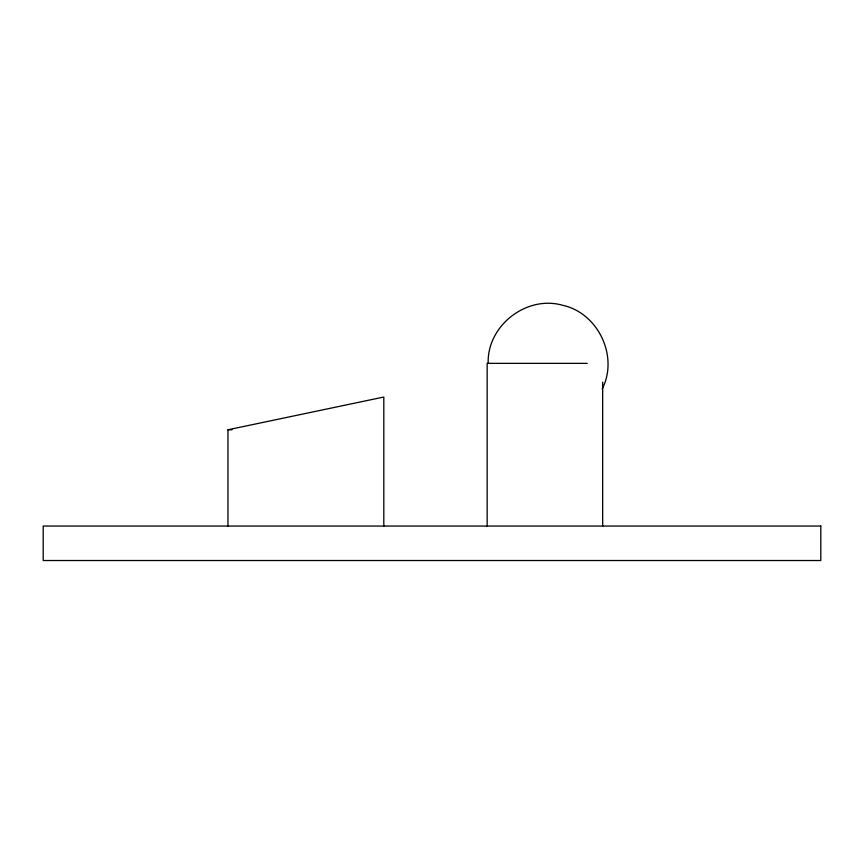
<?xml version="1.0" encoding="UTF-8"?>
<svg xmlns="http://www.w3.org/2000/svg" width="864" height="864" viewBox="0 0 864 864"><rect width="100%" height="100%" fill="white"/><g stroke="black" fill="none" stroke-linecap="round" stroke-linejoin="round"><path stroke-width="1.3" d="M488.182 363.366C486.864 325.836 526.511 294.883 562.604 305.273C598.212 312.962 618.84 356.573 602.186 388.973M227.956 526.046L227.956 429.775L383.81 397.03L383.81 526.046M587.239 363.366L487.156 363.366L487.156 526.046M227.956 429.775L231.995 429.775M602.683 382.19L602.683 526.046M820.8 526.046L43.2 526.046L43.2 560.52L820.8 560.52L820.8 526.046"/></g></svg>
